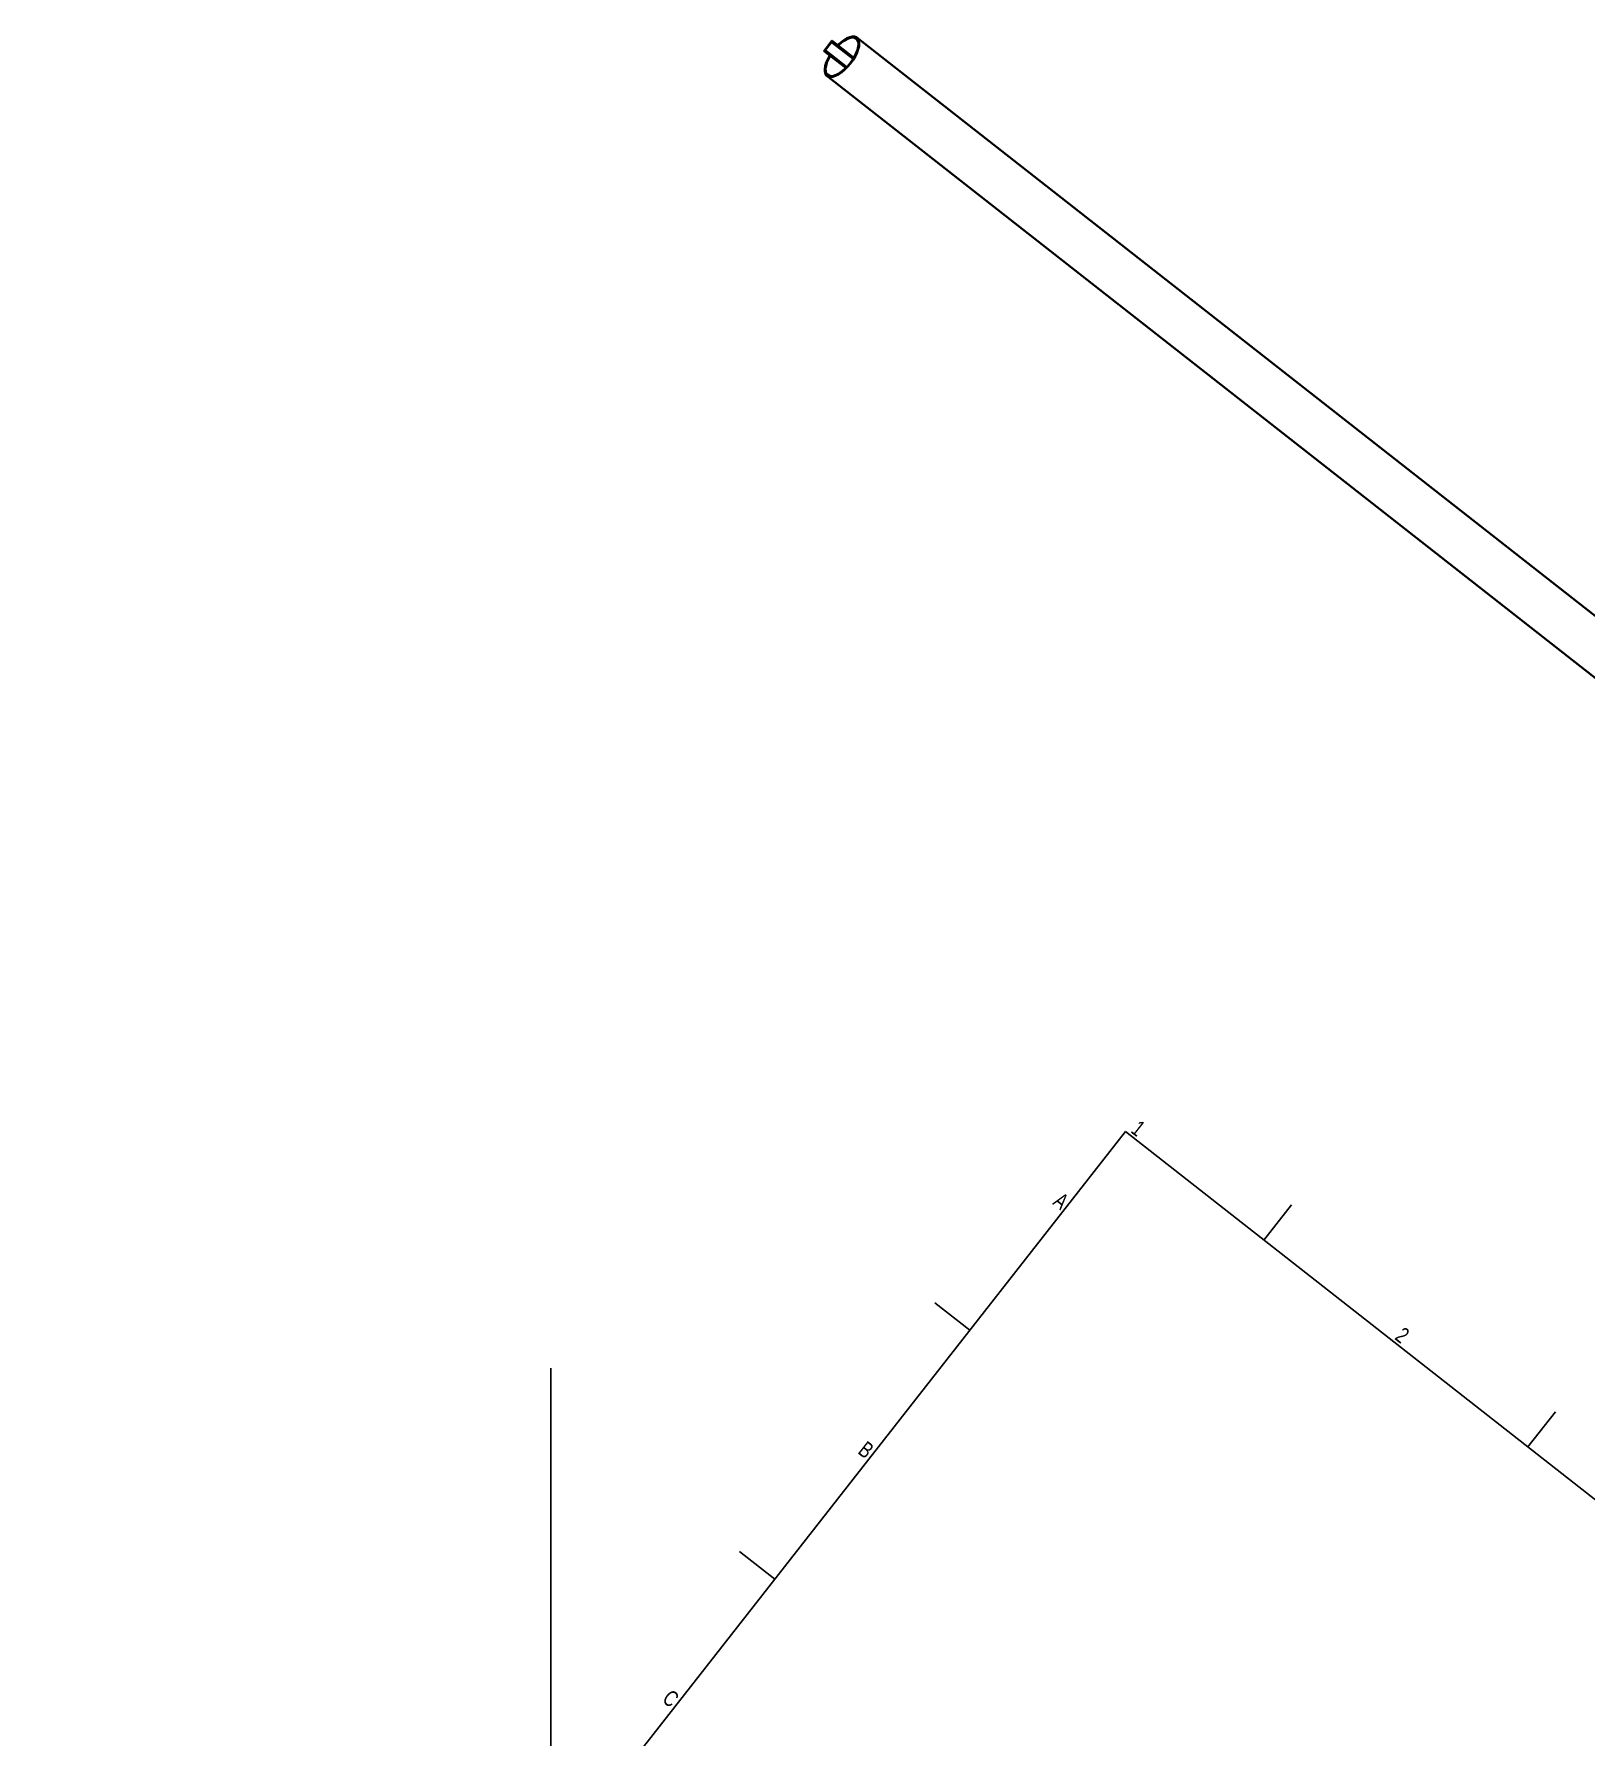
# Model space of a CAD drawing. Header units: millimetres. Extents: x -605 to 8012, y -2292 to 5879.
# Drawn here: x -393 to 821, y 1879 to 3212 of the extents above; entities that cross this region are included whole.
import ezdxf

# ---------------------------------------------------------------- set-up
doc = ezdxf.new("R2010")
doc.units = ezdxf.units.MM
doc.header["$LTSCALE"] = 5
doc.layers.get('0').update_dxf_attribs({"lineweight": 25})
doc.layers.add('Arestas Visíveis', color=7, linetype='Continuous', lineweight=35)
doc.layers.add('Legenda', color=7, linetype='Continuous', lineweight=25)
doc.styles.add('Texto_2_5 - LNLS', font='SwissCL.ttf')

# ---------------------------------------------------------------- blocks, each defined once
blk = doc.blocks.new('Borders A3')
at = {"layer": 'Legenda'}
for p, q in [((52.5, 287), (52.5, 294)), ((105, 287), (105, 294)), ((25, 287), (410, 287)), ((25, 287), (25, 10)), ((25, 247.5), (18, 247.5)), ((25, 198), (18, 198))]:
    blk.add_line(p, q, dxfattribs=at)
at = {"layer": 'Legenda', "color": 236, "true_color": 0x800040, "char_height": 2.5, "style": 'Texto_2_5 - LNLS'}
for s, insert, attachment_point in [('1', (26.25, 287.4), 8), ('2', (78.75, 287.4), 8), ('A', (24.6, 272.25), 6), ('B', (24.6, 222.75), 6), ('C', (24.6, 173.25), 6)]:
    blk.add_mtext(s, dxfattribs=dict(at, insert=insert, attachment_point=attachment_point))

msp = doc.modelspace()

# ---------------------------------------------------------------- linework, layer by layer
msp.add_line((11.22865, 1387.75348), (11.22865, 2167.78107))
at = {"layer": 'Arestas Visíveis'}
for p, q in [((229.7647, 3194.8649), (225.12781, 3198.49834)), ((225.25998, 3199.03), (230.81109, 3206.11415)), ((230.85515, 3205.4444), (225.92083, 3199.14738)), ((225.92083, 3199.14738), (230.38149, 3195.65203)), ((235.31581, 3201.94905), (230.85515, 3205.4444)), ((231.29572, 3206.36962), (235.9326, 3202.73618)), ((235.31581, 3201.94905), (235.9326, 3202.73618)), ((247.6319, 3192.29821), (235.31581, 3201.94905)), ((235.5666, 3203.02297), (235.9326, 3202.73618)), ((235.9326, 3202.73618), (248.15792, 3193.15646)), ((235.9326, 3202.73618), (248.15792, 3193.15646)), ((1254.12825, 2422.73187), (250.71116, 3209.00546)), ((229.7647, 3194.8649), (229.3987, 3195.1517)), ((229.7647, 3194.8649), (230.38149, 3195.65203)), ((241.99002, 3185.28519), (229.7647, 3194.8649)), ((241.99002, 3185.28519), (229.7647, 3194.8649)), ((230.38149, 3195.65203), (242.69758, 3186.00119)), ((1230.62855, 2392.74231), (227.21146, 3179.0159))]:
    msp.add_line(p, q, dxfattribs=at)
for centre, major_axis, ratio, start_param, end_param in [((238.96131, 3194.01068), (-11.74985, -14.99478), 0.4477590877, 4.9779671294, 10.7299961386), ((238.96131, 3194.01068), (11.13306, 14.20765), 0.4477590877, 1.8514755025, 7.5733024583), ((225.43621, 3198.8919), (0.3084, 0.39356), 0.4477746184, 1.5707963268, 3.1415926536), ((230.98732, 3205.97605), (0.3084, 0.39356), 0.4477746184, 0, 1.5707963268)]:
    msp.add_ellipse(centre, major_axis=major_axis, ratio=ratio, start_param=start_param, end_param=end_param, dxfattribs=at)

# ---------------------------------------------------------------- block references
at = {"xscale": 5, "yscale": 5, "zscale": 5, "rotation": 321.9178935800178}
msp.add_blockref('Borders A3', (-522.57908, 1300.35432), dxfattribs=at)

doc.saveas('drawing.dxf')
